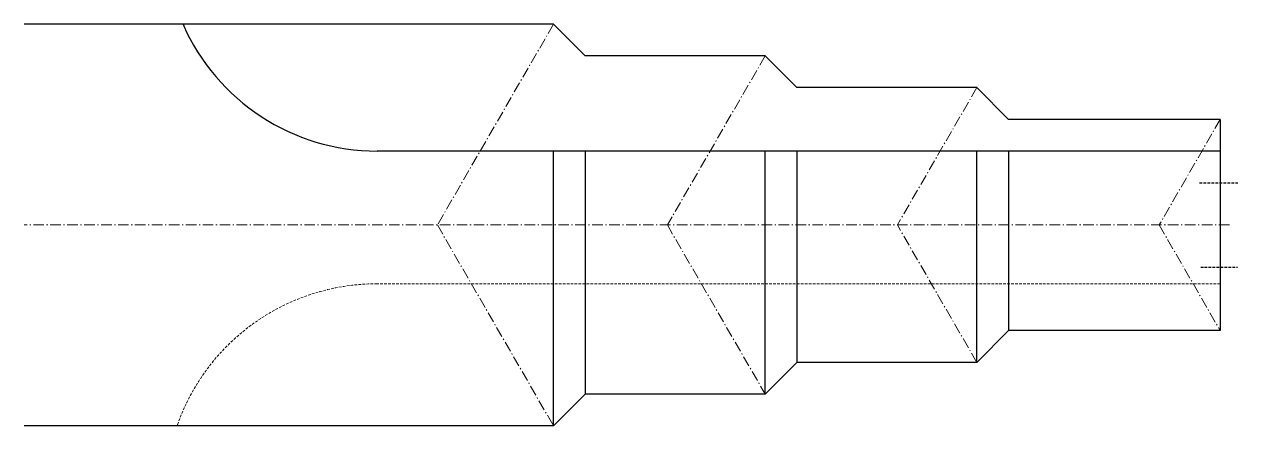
# Model space of a CAD drawing. Header units: millimetres. Extents: x -113 to 2, y -19 to 19.
import ezdxf

# ---------------------------------------------------------------- set-up
doc = ezdxf.new("R2010")
doc.units = ezdxf.units.MM
doc.linetypes.add('CENTER', pattern=[1.5, 1, -0.25, 0, -0.25])
doc.linetypes.add('HIDDEN', pattern=[0.375, 0.25, -0.125])
for name, color, linetype, lineweight in [('1', 4, 'Continuous', 30), ('3', 1, 'HIDDEN', 9), ('SK4', 2, 'CENTER', 9)]:
    doc.layers.add(name, color=color, linetype=linetype, lineweight=lineweight)
doc.layers.add('Ty_Ref', color=1, linetype='HIDDEN')

msp = doc.modelspace()

# ---------------------------------------------------------------- linework, layer by layer
at = {"layer": '1'}
for p, q in [((-63, 19), (-113, 19)), ((-60, 16), (-63, 19)), ((-43, 16), (-60, 16)), ((-40, 13), (-43, 16)), ((-23, 13), (-40, 13)), ((-20, 10), (-23, 13)), ((0, 10), (-20, 10)), ((0, 10), (0, -10)), ((0, 7), (-79.67, 7)), ((-63, -19), (-63, 7)), ((-60, 7), (-60, -16)), ((-43, -16), (-43, 7)), ((-40, 7), (-40, -13)), ((-23, -13), (-23, 7)), ((-20, 7), (-20, -10)), ((-20, -10), (-23, -13)), ((0, -10), (-20, -10)), ((-40, -13), (-43, -16)), ((-23, -13), (-40, -13)), ((-60, -16), (-63, -19)), ((-43, -16), (-60, -16)), ((-63, -19), (-113, -19))]:
    msp.add_line(p, q, dxfattribs=at)
msp.add_arc((-79.67, 27), 20, 203.5782, 270, dxfattribs=at)
at = {"layer": '3'}
msp.add_line((0, -5.56), (-79.67, -5.56), dxfattribs=at)
msp.add_arc((-79.67, -25.56), 20, 90, 160.8538, dxfattribs=at)
at = {"layer": 'SK4'}
for p, q in [((-63, 19), (-73.97, 0)), ((-43, 16), (-52.24, 0)), ((-23, 13), (-30.51, 0)), ((0, 10), (-5.77, 0)), ((-52.24, 0), (-43, -16)), ((0.86, 0), (-113, 0)), ((-73.97, 0), (-63, -19)), ((-23, -13), (-30.51, 0)), ((-5.77, 0), (0, -10))]:
    msp.add_line(p, q, dxfattribs=at)
at = {"layer": 'Ty_Ref'}
for p, q in [((-1.95, 4), (1.74, 4)), ((-1.85, -4), (1.64, -4))]:
    msp.add_line(p, q, dxfattribs=at)

doc.saveas('drawing.dxf')
